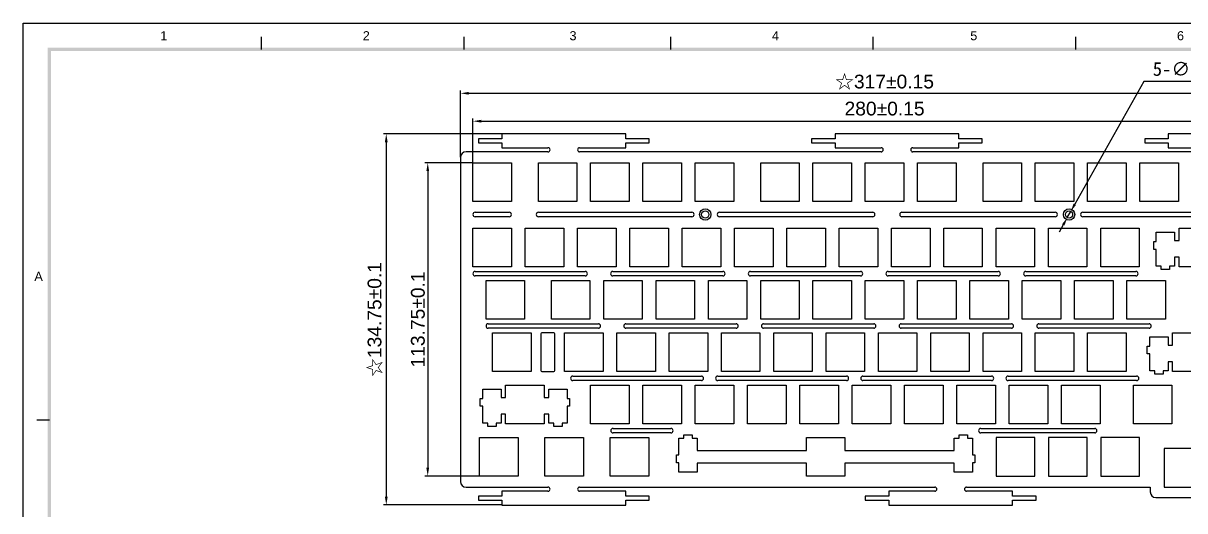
# Model space of a CAD drawing. Header units: millimetres. Extents: x 14487 to 15783, y 6295 to 6727.
# Drawn here: x 14486.8 to 14908.7, y 6550.4 to 6727.4 of the extents above; entities that cross this region are included whole.
import ezdxf

# ---------------------------------------------------------------- set-up
doc = ezdxf.new("R2010")
doc.units = ezdxf.units.MM
doc.styles.add('Ari', font='arial.ttf')
doc.dimstyles.new('ISO-25', dxfattribs={"dimtxt": 5, "dimasz": 3, "dimexe": 1, "dimexo": 0.1, "dimgap": 2, "dimtad": 1, "dimdsep": 46, "dimtxsty": 'Ari', "dimcen": 1, "dimclrd": 7, "dimclre": 7, "dimclrt": 7, "dimadec": 0, "dimazin": 0, "dimtfac": 1, "dimtmove": 0, "dimatfit": 3, "dimfxl": 1, "dimarcsym": 0})
doc.dimstyles.new('ISO-25$3', dxfattribs={"dimtxt": 5, "dimasz": 3, "dimexe": 1, "dimexo": 0.1, "dimgap": 2, "dimtad": 1, "dimtih": 1, "dimtoh": 1, "dimdsep": 46, "dimtxsty": 'Ari', "dimcen": 1, "dimclrd": 7, "dimclre": 7, "dimclrt": 7, "dimadec": 0, "dimazin": 0, "dimtfac": 1, "dimtmove": 0, "dimatfit": 3, "dimfxl": 1, "dimarcsym": 0})

# ---------------------------------------------------------------- blocks, each defined once
blk = doc.blocks.new('*D9')
at = {"color": 7, "lineweight": -2}
for p, q in [((14660.57, 6687.23), (14617.69, 6687.23)), ((14618.69, 6684.23), (14618.69, 6555.48)), ((14660.57, 6552.48), (14617.69, 6552.48))]:
    blk.add_line(p, q, dxfattribs=at)
at = {"color": 7}
for points in [[(14618.19, 6684.23), (14619.19, 6684.23), (14618.69, 6687.23)], [(14618.19, 6555.48), (14619.19, 6555.48), (14618.69, 6552.48)]]:
    blk.add_solid(points, dxfattribs=at)
at = {"layer": 'Defpoints', "color": 0}
for p in [(14660.67, 6687.23), (14618.69, 6552.48), (14660.67, 6552.48)]:
    blk.add_point(p, dxfattribs=at)
at = {"color": 7, "insert": (14614.64, 6619.85), "char_height": 5, "attachment_point": 5, "rotation": 90, "style": 'Ari'}
blk.add_mtext('\\A1;☆134.75±0.1', dxfattribs=at)
blk = doc.blocks.new('*D10')
at = {"color": 7, "lineweight": -2}
for p, q in [((14645.67, 6678.83), (14645.67, 6702.98)), ((14648.67, 6701.98), (14959.67, 6701.98)), ((14962.67, 6658.33), (14962.67, 6702.98))]:
    blk.add_line(p, q, dxfattribs=at)
at = {"color": 7}
for points in [[(14648.67, 6702.48), (14648.67, 6701.48), (14645.67, 6701.98)], [(14959.67, 6702.48), (14959.67, 6701.48), (14962.67, 6701.98)]]:
    blk.add_solid(points, dxfattribs=at)
at = {"layer": 'Defpoints', "color": 0}
for p in [(14962.67, 6701.98), (14645.67, 6678.73), (14962.67, 6658.23)]:
    blk.add_point(p, dxfattribs=at)
at = {"color": 7, "insert": (14799.67, 6706.02), "char_height": 5, "attachment_point": 5, "style": 'Ari'}
blk.add_mtext('\\A1;☆317±0.15', dxfattribs=at)
blk = doc.blocks.new('*D12')
at = {"color": 7, "lineweight": -2}
for p, q in [((14650.17, 6676.83), (14650.17, 6692.85)), ((14653.17, 6691.85), (14927.17, 6691.85)), ((14930.17, 6676.83), (14930.17, 6692.85))]:
    blk.add_line(p, q, dxfattribs=at)
at = {"color": 7}
for points in [[(14653.17, 6692.35), (14653.17, 6691.35), (14650.17, 6691.85)], [(14927.17, 6692.35), (14927.17, 6691.35), (14930.17, 6691.85)]]:
    blk.add_solid(points, dxfattribs=at)
at = {"layer": 'Defpoints', "color": 0}
for p in [(14930.17, 6691.85), (14650.17, 6676.73), (14930.17, 6676.73)]:
    blk.add_point(p, dxfattribs=at)
at = {"color": 7, "insert": (14799.67, 6696.4), "char_height": 5, "attachment_point": 5, "style": 'Ari'}
blk.add_mtext('\\A1;280±0.15', dxfattribs=at)
blk = doc.blocks.new('*D13')
at = {"color": 7, "lineweight": -2}
for p, q in [((14650.07, 6676.73), (14632.75, 6676.73)), ((14633.75, 6673.73), (14633.75, 6565.98)), ((14652.45, 6562.98), (14632.75, 6562.98))]:
    blk.add_line(p, q, dxfattribs=at)
at = {"color": 7}
for points in [[(14633.25, 6673.73), (14634.25, 6673.73), (14633.75, 6676.73)], [(14633.25, 6565.98), (14634.25, 6565.98), (14633.75, 6562.98)]]:
    blk.add_solid(points, dxfattribs=at)
at = {"layer": 'Defpoints', "color": 0}
for p in [(14650.17, 6676.73), (14633.75, 6562.98), (14652.55, 6562.98)]:
    blk.add_point(p, dxfattribs=at)
at = {"color": 7, "insert": (14630.19, 6619.85), "char_height": 5, "attachment_point": 5, "rotation": 90, "style": 'Ari'}
blk.add_mtext('\\A1;113.75±0.1', dxfattribs=at)
blk = doc.blocks.new('*D32')
at = {"color": 7, "lineweight": -2}
for p, q in [((14893.77, 6706.23), (14868.78, 6661.73)), ((14937.95, 6706.23), (14893.77, 6706.23)), ((14866.04, 6656.84), (14867.31, 6659.11)), ((14864.57, 6654.23), (14863.1, 6651.61)), ((15712.67, 6440.78), (15712.67, 6423.92)), ((15719.32, 6440.78), (15719.32, 6423.92)), ((15709.67, 6424.92), (15652.07, 6424.92)), ((15719.32, 6424.92), (15712.67, 6424.92)), ((15722.32, 6424.92), (15725.32, 6424.92))]:
    blk.add_line(p, q, dxfattribs=at)
at = {"color": 7}
for points in [[(14868.34, 6661.97), (14869.21, 6661.48), (14867.31, 6659.11)], [(14864.13, 6654.47), (14865, 6653.98), (14866.04, 6656.84)], [(15709.67, 6425.42), (15709.67, 6424.42), (15712.67, 6424.92)], [(15722.32, 6425.42), (15722.32, 6424.42), (15719.32, 6424.92)]]:
    blk.add_solid(points, dxfattribs=at)
at = {"layer": 'Defpoints', "color": 0}
for p in [(14867.31, 6659.11), (14866.04, 6656.84), (15712.67, 6440.88), (15719.32, 6440.88), (15712.67, 6424.92)]:
    blk.add_point(p, dxfattribs=at)
at = {"color": 7, "char_height": 5, "attachment_point": 5, "style": 'Ari'}
for s, insert in [('{\\fSimSun|b0|i0|c134|p2;\\C1;5-\\Ftxt|c0;∅2.6\\fArial|b0|i0|c134|p34;%%P\\fArial|b0|i0|c0|p34;0.05}', (14917.68, 6710.79)), ('{\\fSimSun|b0|i0|c134|p2;☆}12-6.65{\\fArial|b0|i0|c134|p34;%%P}0.05', (15677.87, 6429.97))]:
    blk.add_mtext(s, dxfattribs=dict(at, insert=insert))

msp = doc.modelspace()

# ---------------------------------------------------------------- linework, layer by layer
at = {"linetype": 'Continuous'}
for p, q in [((14486.843, 6727.424), (15102.003, 6727.424)), ((14486.843, 6294.923), (14486.843, 6727.424)), ((14573.387, 6717.904), (14573.387, 6722.5)), ((14646.93, 6717.904), (14646.93, 6722.5)), ((14722.006, 6717.904), (14722.006, 6722.5)), ((14795.55, 6717.904), (14795.55, 6722.5)), ((14869.093, 6717.904), (14869.093, 6722.5)), ((14496.364, 6583.318), (14491.767, 6583.318))]:
    msp.add_line(p, q, dxfattribs=at)
at = {"color": 7, "linetype": 'Continuous'}
for p, q in [((14660.672, 6687.226), (14660.672, 6685.476)), ((14705.672, 6687.226), (14660.672, 6687.226)), ((14705.672, 6685.476), (14705.672, 6687.226)), ((14781.672, 6687.226), (14781.672, 6685.476)), ((14826.672, 6687.226), (14781.672, 6687.226)), ((14826.672, 6685.476), (14826.672, 6687.226)), ((14947.672, 6687.226), (14902.672, 6687.226)), ((14902.672, 6687.226), (14902.672, 6685.476)), ((14652.172, 6685.476), (14652.172, 6683.976)), ((14660.672, 6685.476), (14652.172, 6685.476)), ((14652.172, 6683.976), (14660.672, 6683.976)), ((14660.672, 6683.976), (14660.672, 6682.226)), ((14660.672, 6682.226), (14677.422, 6682.226)), ((14688.922, 6682.226), (14705.672, 6682.226)), ((14714.172, 6685.476), (14705.672, 6685.476)), ((14705.672, 6682.226), (14705.672, 6683.976)), ((14705.672, 6683.976), (14714.172, 6683.976)), ((14714.172, 6683.976), (14714.172, 6685.476)), ((14773.172, 6685.476), (14773.172, 6683.976)), ((14781.672, 6685.476), (14773.172, 6685.476)), ((14773.172, 6683.976), (14781.672, 6683.976)), ((14781.672, 6683.976), (14781.672, 6682.226)), ((14781.672, 6682.226), (14798.422, 6682.226)), ((14809.922, 6682.226), (14826.672, 6682.226)), ((14835.172, 6685.476), (14826.672, 6685.476)), ((14826.672, 6682.226), (14826.672, 6683.976)), ((14826.672, 6683.976), (14835.172, 6683.976)), ((14835.172, 6683.976), (14835.172, 6685.476)), ((14902.672, 6685.476), (14894.172, 6685.476)), ((14894.172, 6685.476), (14894.172, 6683.976)), ((14894.172, 6683.976), (14902.672, 6683.976)), ((14902.672, 6683.976), (14902.672, 6682.226)), ((14902.672, 6682.226), (14919.422, 6682.226)), ((14645.672, 6678.726), (14645.672, 6560.976)), ((14677.422, 6680.726), (14647.672, 6680.726)), ((14798.422, 6680.726), (14688.922, 6680.726)), ((14919.422, 6680.726), (14809.922, 6680.726)), ((14650.172, 6662.726), (14650.172, 6676.726)), ((14650.172, 6676.726), (14664.172, 6676.726)), ((14664.172, 6676.726), (14664.172, 6662.726)), ((14673.922, 6662.726), (14673.922, 6676.726)), ((14673.922, 6676.726), (14687.922, 6676.726)), ((14687.922, 6676.726), (14687.922, 6662.726)), ((14692.922, 6662.726), (14692.922, 6676.726)), ((14692.922, 6676.726), (14706.922, 6676.726)), ((14706.922, 6676.726), (14706.922, 6662.726)), ((14711.922, 6662.726), (14711.922, 6676.726)), ((14711.922, 6676.726), (14725.922, 6676.726)), ((14725.922, 6676.726), (14725.922, 6662.726)), ((14730.922, 6662.726), (14730.922, 6676.726)), ((14730.922, 6676.726), (14744.922, 6676.726)), ((14744.922, 6676.726), (14744.922, 6662.726)), ((14754.672, 6662.726), (14754.672, 6676.726)), ((14754.672, 6676.726), (14768.672, 6676.726)), ((14768.672, 6676.726), (14768.672, 6662.726)), ((14773.672, 6662.726), (14773.672, 6676.726)), ((14773.672, 6676.726), (14787.672, 6676.726)), ((14787.672, 6676.726), (14787.672, 6662.726)), ((14792.672, 6662.726), (14792.672, 6676.726)), ((14792.672, 6676.726), (14806.672, 6676.726)), ((14806.672, 6676.726), (14806.672, 6662.726)), ((14811.672, 6662.726), (14811.672, 6676.726)), ((14811.672, 6676.726), (14825.672, 6676.726)), ((14825.672, 6676.726), (14825.672, 6662.726)), ((14835.422, 6662.726), (14835.422, 6676.726)), ((14835.422, 6676.726), (14849.422, 6676.726)), ((14849.422, 6676.726), (14849.422, 6662.726)), ((14854.422, 6662.726), (14854.422, 6676.726)), ((14854.422, 6676.726), (14868.422, 6676.726)), ((14868.422, 6676.726), (14868.422, 6662.726)), ((14873.422, 6676.726), (14887.422, 6676.726)), ((14873.422, 6662.726), (14873.422, 6676.726)), ((14887.422, 6676.726), (14887.422, 6662.726)), ((14892.422, 6676.726), (14906.422, 6676.726)), ((14892.422, 6662.726), (14892.422, 6676.726)), ((14906.422, 6676.726), (14906.422, 6662.726)), ((14664.172, 6662.726), (14650.172, 6662.726)), ((14687.922, 6662.726), (14673.922, 6662.726)), ((14706.922, 6662.726), (14692.922, 6662.726)), ((14725.922, 6662.726), (14711.922, 6662.726)), ((14744.922, 6662.726), (14730.922, 6662.726)), ((14768.672, 6662.726), (14754.672, 6662.726)), ((14787.672, 6662.726), (14773.672, 6662.726)), ((14806.672, 6662.726), (14792.672, 6662.726)), ((14825.672, 6662.726), (14811.672, 6662.726)), ((14849.422, 6662.726), (14835.422, 6662.726)), ((14868.422, 6662.726), (14854.422, 6662.726)), ((14887.422, 6662.726), (14873.422, 6662.726)), ((14906.422, 6662.726), (14892.422, 6662.726)), ((14650.972, 6658.776), (14663.372, 6658.776)), ((14663.372, 6657.176), (14650.972, 6657.176)), ((14673.972, 6658.776), (14729.672, 6658.776)), ((14729.672, 6657.176), (14673.972, 6657.176)), ((14739.672, 6658.776), (14795.372, 6658.776)), ((14795.372, 6657.176), (14739.672, 6657.176)), ((14805.972, 6658.776), (14861.672, 6658.776)), ((14861.672, 6657.176), (14805.972, 6657.176)), ((14871.672, 6658.776), (14927.372, 6658.776)), ((14927.372, 6657.176), (14871.672, 6657.176)), ((14650.172, 6638.976), (14650.172, 6652.976)), ((14650.172, 6652.976), (14664.172, 6652.976)), ((14664.172, 6652.976), (14664.172, 6638.976)), ((14669.172, 6638.976), (14669.172, 6652.976)), ((14669.172, 6652.976), (14683.172, 6652.976)), ((14683.172, 6652.976), (14683.172, 6638.976)), ((14688.172, 6638.976), (14688.172, 6652.976)), ((14688.172, 6652.976), (14702.172, 6652.976)), ((14702.172, 6652.976), (14702.172, 6638.976)), ((14707.172, 6638.976), (14707.172, 6652.976)), ((14707.172, 6652.976), (14721.172, 6652.976)), ((14721.172, 6652.976), (14721.172, 6638.976)), ((14726.172, 6638.976), (14726.172, 6652.976)), ((14726.172, 6652.976), (14740.172, 6652.976)), ((14740.172, 6652.976), (14740.172, 6638.976)), ((14745.172, 6638.976), (14745.172, 6652.976)), ((14745.172, 6652.976), (14759.172, 6652.976)), ((14759.172, 6652.976), (14759.172, 6638.976)), ((14764.172, 6638.976), (14764.172, 6652.976)), ((14764.172, 6652.976), (14778.172, 6652.976)), ((14778.172, 6652.976), (14778.172, 6638.976)), ((14783.172, 6638.976), (14783.172, 6652.976)), ((14783.172, 6652.976), (14797.172, 6652.976)), ((14797.172, 6652.976), (14797.172, 6638.976)), ((14802.172, 6638.976), (14802.172, 6652.976)), ((14802.172, 6652.976), (14816.172, 6652.976)), ((14816.172, 6652.976), (14816.172, 6638.976)), ((14821.172, 6638.976), (14821.172, 6652.976)), ((14821.172, 6652.976), (14835.172, 6652.976)), ((14835.172, 6652.976), (14835.172, 6638.976)), ((14840.172, 6638.976), (14840.172, 6652.976)), ((14840.172, 6652.976), (14854.172, 6652.976)), ((14854.172, 6652.976), (14854.172, 6638.976)), ((14859.172, 6652.976), (14873.172, 6652.976)), ((14859.172, 6638.976), (14859.172, 6652.976)), ((14873.172, 6652.976), (14873.172, 6638.976)), ((14878.172, 6652.976), (14892.172, 6652.976)), ((14878.172, 6638.976), (14878.172, 6652.976)), ((14892.172, 6652.976), (14892.172, 6638.976)), ((14906.672, 6652.976), (14920.672, 6652.976)), ((14906.672, 6648.516), (14906.672, 6652.976)), ((14898.347, 6651.516), (14904.997, 6651.516)), ((14898.347, 6648.116), (14898.347, 6651.516)), ((14904.997, 6651.516), (14904.997, 6648.516)), ((14904.997, 6648.516), (14906.672, 6648.516)), ((14897.472, 6648.116), (14898.347, 6648.116)), ((14897.472, 6645.316), (14897.472, 6648.116)), ((14898.347, 6645.316), (14897.472, 6645.316)), ((14898.347, 6639.216), (14898.347, 6645.316)), ((14906.672, 6642.516), (14904.997, 6642.516)), ((14904.997, 6642.516), (14904.997, 6639.216)), ((14906.672, 6638.976), (14906.672, 6642.516)), ((14664.172, 6638.976), (14650.172, 6638.976)), ((14650.972, 6637.276), (14690.972, 6637.276)), ((14683.172, 6638.976), (14669.172, 6638.976)), ((14702.172, 6638.976), (14688.172, 6638.976)), ((14700.972, 6637.276), (14740.972, 6637.276)), ((14721.172, 6638.976), (14707.172, 6638.976)), ((14740.172, 6638.976), (14726.172, 6638.976)), ((14759.172, 6638.976), (14745.172, 6638.976)), ((14750.972, 6637.276), (14790.972, 6637.276)), ((14778.172, 6638.976), (14764.172, 6638.976)), ((14797.172, 6638.976), (14783.172, 6638.976)), ((14800.972, 6637.276), (14840.972, 6637.276)), ((14816.172, 6638.976), (14802.172, 6638.976)), ((14835.172, 6638.976), (14821.172, 6638.976)), ((14854.172, 6638.976), (14840.172, 6638.976)), ((14850.972, 6637.276), (14890.972, 6637.276)), ((14873.172, 6638.976), (14859.172, 6638.976)), ((14892.172, 6638.976), (14878.172, 6638.976)), ((14900.172, 6639.216), (14898.347, 6639.216)), ((14900.172, 6638.016), (14900.172, 6639.216)), ((14903.172, 6638.016), (14900.172, 6638.016)), ((14904.997, 6639.216), (14903.172, 6639.216)), ((14903.172, 6639.216), (14903.172, 6638.016)), ((14920.672, 6638.976), (14906.672, 6638.976)), ((14690.972, 6635.676), (14650.972, 6635.676)), ((14654.922, 6619.976), (14654.922, 6633.976)), ((14654.922, 6633.976), (14668.922, 6633.976)), ((14668.922, 6633.976), (14668.922, 6619.976)), ((14678.672, 6619.976), (14678.672, 6633.976)), ((14678.672, 6633.976), (14692.672, 6633.976)), ((14692.672, 6633.976), (14692.672, 6619.976)), ((14697.672, 6619.976), (14697.672, 6633.976)), ((14697.672, 6633.976), (14711.672, 6633.976)), ((14740.972, 6635.676), (14700.972, 6635.676)), ((14711.672, 6633.976), (14711.672, 6619.976)), ((14716.672, 6619.976), (14716.672, 6633.976)), ((14716.672, 6633.976), (14730.672, 6633.976)), ((14730.672, 6633.976), (14730.672, 6619.976)), ((14735.672, 6619.976), (14735.672, 6633.976)), ((14735.672, 6633.976), (14749.672, 6633.976)), ((14749.672, 6633.976), (14749.672, 6619.976)), ((14790.972, 6635.676), (14750.972, 6635.676)), ((14754.672, 6619.976), (14754.672, 6633.976)), ((14754.672, 6633.976), (14768.672, 6633.976)), ((14768.672, 6633.976), (14768.672, 6619.976)), ((14773.672, 6619.976), (14773.672, 6633.976)), ((14773.672, 6633.976), (14787.672, 6633.976)), ((14787.672, 6633.976), (14787.672, 6619.976)), ((14792.672, 6619.976), (14792.672, 6633.976)), ((14792.672, 6633.976), (14806.672, 6633.976)), ((14840.972, 6635.676), (14800.972, 6635.676)), ((14806.672, 6633.976), (14806.672, 6619.976)), ((14811.672, 6619.976), (14811.672, 6633.976)), ((14811.672, 6633.976), (14825.672, 6633.976)), ((14825.672, 6633.976), (14825.672, 6619.976)), ((14830.672, 6633.976), (14844.672, 6633.976)), ((14830.672, 6619.976), (14830.672, 6633.976)), ((14844.672, 6633.976), (14844.672, 6619.976)), ((14849.672, 6633.976), (14863.672, 6633.976)), ((14849.672, 6619.976), (14849.672, 6633.976)), ((14890.972, 6635.676), (14850.972, 6635.676)), ((14863.672, 6633.976), (14863.672, 6619.976)), ((14868.672, 6633.976), (14882.672, 6633.976)), ((14868.672, 6619.976), (14868.672, 6633.976)), ((14882.672, 6633.976), (14882.672, 6619.976)), ((14887.672, 6633.976), (14901.672, 6633.976)), ((14887.672, 6619.976), (14887.672, 6633.976)), ((14901.672, 6633.976), (14901.672, 6619.976)), ((14668.922, 6619.976), (14654.922, 6619.976)), ((14692.672, 6619.976), (14678.672, 6619.976)), ((14711.672, 6619.976), (14697.672, 6619.976)), ((14730.672, 6619.976), (14716.672, 6619.976)), ((14749.672, 6619.976), (14735.672, 6619.976)), ((14768.672, 6619.976), (14754.672, 6619.976)), ((14787.672, 6619.976), (14773.672, 6619.976)), ((14806.672, 6619.976), (14792.672, 6619.976)), ((14825.672, 6619.976), (14811.672, 6619.976)), ((14844.672, 6619.976), (14830.672, 6619.976)), ((14863.672, 6619.976), (14849.672, 6619.976)), ((14882.672, 6619.976), (14868.672, 6619.976)), ((14901.672, 6619.976), (14887.672, 6619.976)), ((14655.722, 6618.276), (14695.722, 6618.276)), ((14695.722, 6616.676), (14655.722, 6616.676)), ((14657.297, 6600.976), (14657.297, 6614.976)), ((14657.297, 6614.976), (14671.297, 6614.976)), ((14671.297, 6614.976), (14671.297, 6600.976)), ((14674.86, 6614.676), (14674.86, 6601.276)), ((14679.56, 6614.976), (14675.16, 6614.976)), ((14679.86, 6601.276), (14679.86, 6614.676)), ((14683.422, 6600.976), (14683.422, 6614.976)), ((14683.422, 6614.976), (14697.422, 6614.976)), ((14697.422, 6614.976), (14697.422, 6600.976)), ((14702.422, 6600.976), (14702.422, 6614.976)), ((14702.422, 6614.976), (14716.422, 6614.976)), ((14705.722, 6618.276), (14745.722, 6618.276)), ((14745.722, 6616.676), (14705.722, 6616.676)), ((14716.422, 6614.976), (14716.422, 6600.976)), ((14721.422, 6600.976), (14721.422, 6614.976)), ((14721.422, 6614.976), (14735.422, 6614.976)), ((14735.422, 6614.976), (14735.422, 6600.976)), ((14740.422, 6600.976), (14740.422, 6614.976)), ((14740.422, 6614.976), (14754.422, 6614.976)), ((14754.422, 6614.976), (14754.422, 6600.976)), ((14755.722, 6618.276), (14795.722, 6618.276)), ((14795.722, 6616.676), (14755.722, 6616.676)), ((14759.422, 6600.976), (14759.422, 6614.976)), ((14759.422, 6614.976), (14773.422, 6614.976)), ((14773.422, 6614.976), (14773.422, 6600.976)), ((14778.422, 6600.976), (14778.422, 6614.976)), ((14778.422, 6614.976), (14792.422, 6614.976)), ((14792.422, 6614.976), (14792.422, 6600.976)), ((14797.422, 6600.976), (14797.422, 6614.976)), ((14797.422, 6614.976), (14811.422, 6614.976)), ((14805.722, 6618.276), (14845.722, 6618.276)), ((14845.722, 6616.676), (14805.722, 6616.676)), ((14811.422, 6614.976), (14811.422, 6600.976)), ((14816.422, 6614.976), (14830.422, 6614.976)), ((14816.422, 6600.976), (14816.422, 6614.976)), ((14830.422, 6614.976), (14830.422, 6600.976)), ((14835.422, 6614.976), (14849.422, 6614.976)), ((14835.422, 6600.976), (14835.422, 6614.976)), ((14849.422, 6614.976), (14849.422, 6600.976)), ((14854.422, 6614.976), (14868.422, 6614.976)), ((14854.422, 6600.976), (14854.422, 6614.976)), ((14855.722, 6618.276), (14895.722, 6618.276)), ((14895.722, 6616.676), (14855.722, 6616.676)), ((14868.422, 6614.976), (14868.422, 6600.976)), ((14873.422, 6614.976), (14887.422, 6614.976)), ((14873.422, 6600.976), (14873.422, 6614.976)), ((14887.422, 6614.976), (14887.422, 6600.976)), ((14904.297, 6614.976), (14918.297, 6614.976)), ((14904.297, 6610.516), (14904.297, 6614.976)), ((14895.972, 6613.516), (14902.622, 6613.516)), ((14895.972, 6610.116), (14895.972, 6613.516)), ((14902.622, 6613.516), (14902.622, 6610.516)), ((14902.622, 6610.516), (14904.297, 6610.516)), ((14895.097, 6610.116), (14895.972, 6610.116)), ((14895.097, 6607.316), (14895.097, 6610.116)), ((14895.972, 6607.316), (14895.097, 6607.316)), ((14895.972, 6601.216), (14895.972, 6607.316)), ((14904.297, 6604.516), (14902.622, 6604.516)), ((14902.622, 6604.516), (14902.622, 6601.216)), ((14904.297, 6600.976), (14904.297, 6604.516)), ((14671.297, 6600.976), (14657.297, 6600.976)), ((14675.16, 6600.976), (14679.56, 6600.976)), ((14697.422, 6600.976), (14683.422, 6600.976)), ((14686.422, 6599.276), (14733.122, 6599.276)), ((14716.422, 6600.976), (14702.422, 6600.976)), ((14735.422, 6600.976), (14721.422, 6600.976)), ((14739.122, 6599.276), (14785.822, 6599.276)), ((14754.422, 6600.976), (14740.422, 6600.976)), ((14773.422, 6600.976), (14759.422, 6600.976)), ((14792.422, 6600.976), (14778.422, 6600.976)), ((14791.822, 6599.276), (14838.522, 6599.276)), ((14811.422, 6600.976), (14797.422, 6600.976)), ((14830.422, 6600.976), (14816.422, 6600.976)), ((14849.422, 6600.976), (14835.422, 6600.976)), ((14844.522, 6599.276), (14891.222, 6599.276)), ((14868.422, 6600.976), (14854.422, 6600.976)), ((14887.422, 6600.976), (14873.422, 6600.976)), ((14897.797, 6601.216), (14895.972, 6601.216)), ((14897.797, 6600.016), (14897.797, 6601.216)), ((14900.797, 6600.016), (14897.797, 6600.016)), ((14902.622, 6601.216), (14900.797, 6601.216)), ((14900.797, 6601.216), (14900.797, 6600.016)), ((14918.297, 6600.976), (14904.297, 6600.976)), ((14653.722, 6591.116), (14653.722, 6594.516)), ((14653.722, 6594.516), (14660.372, 6594.516)), ((14660.372, 6594.516), (14660.372, 6591.516)), ((14662.047, 6591.516), (14662.047, 6595.976)), ((14662.047, 6595.976), (14676.047, 6595.976)), ((14676.047, 6595.976), (14676.047, 6591.516)), ((14677.722, 6591.516), (14677.722, 6594.516)), ((14677.722, 6594.516), (14684.372, 6594.516)), ((14684.372, 6594.516), (14684.372, 6591.116)), ((14733.122, 6597.676), (14686.422, 6597.676)), ((14692.922, 6581.976), (14692.922, 6595.976)), ((14692.922, 6595.976), (14706.922, 6595.976)), ((14706.922, 6595.976), (14706.922, 6581.976)), ((14711.922, 6581.976), (14711.922, 6595.976)), ((14711.922, 6595.976), (14725.922, 6595.976)), ((14725.922, 6595.976), (14725.922, 6581.976)), ((14730.922, 6581.976), (14730.922, 6595.976)), ((14730.922, 6595.976), (14744.922, 6595.976)), ((14785.822, 6597.676), (14739.122, 6597.676)), ((14744.922, 6595.976), (14744.922, 6581.976)), ((14749.922, 6581.976), (14749.922, 6595.976)), ((14749.922, 6595.976), (14763.922, 6595.976)), ((14763.922, 6595.976), (14763.922, 6581.976)), ((14768.922, 6581.976), (14768.922, 6595.976)), ((14768.922, 6595.976), (14782.922, 6595.976)), ((14782.922, 6595.976), (14782.922, 6581.976)), ((14787.922, 6595.976), (14801.922, 6595.976)), ((14787.922, 6581.976), (14787.922, 6595.976)), ((14838.522, 6597.676), (14791.822, 6597.676)), ((14801.922, 6595.976), (14801.922, 6581.976)), ((14806.922, 6595.976), (14820.922, 6595.976)), ((14806.922, 6581.976), (14806.922, 6595.976)), ((14820.922, 6595.976), (14820.922, 6581.976)), ((14825.922, 6595.976), (14839.922, 6595.976)), ((14825.922, 6581.976), (14825.922, 6595.976)), ((14839.922, 6595.976), (14839.922, 6581.976)), ((14891.222, 6597.676), (14844.522, 6597.676)), ((14844.922, 6595.976), (14858.922, 6595.976)), ((14844.922, 6581.976), (14844.922, 6595.976)), ((14858.922, 6595.976), (14858.922, 6581.976)), ((14863.922, 6595.976), (14877.922, 6595.976)), ((14863.922, 6581.976), (14863.922, 6595.976)), ((14877.922, 6595.976), (14877.922, 6581.976)), ((14890.047, 6595.976), (14904.047, 6595.976)), ((14890.047, 6581.976), (14890.047, 6595.976)), ((14904.047, 6595.976), (14904.047, 6581.976)), ((14652.847, 6588.316), (14652.847, 6591.116)), ((14652.847, 6591.116), (14653.722, 6591.116)), ((14660.372, 6591.516), (14662.047, 6591.516)), ((14676.047, 6591.516), (14677.722, 6591.516)), ((14684.372, 6591.116), (14685.247, 6591.116)), ((14685.247, 6591.116), (14685.247, 6588.316)), ((14653.722, 6588.316), (14652.847, 6588.316)), ((14653.722, 6582.216), (14653.722, 6588.316)), ((14660.372, 6585.516), (14660.372, 6582.216)), ((14662.047, 6585.516), (14660.372, 6585.516)), ((14662.047, 6581.976), (14662.047, 6585.516)), ((14676.047, 6585.516), (14676.047, 6581.976)), ((14677.722, 6585.516), (14676.047, 6585.516)), ((14677.722, 6582.216), (14677.722, 6585.516)), ((14684.372, 6588.316), (14684.372, 6582.216)), ((14685.247, 6588.316), (14684.372, 6588.316)), ((14655.547, 6582.216), (14653.722, 6582.216)), ((14655.547, 6581.016), (14655.547, 6582.216)), ((14658.547, 6581.016), (14655.547, 6581.016)), ((14658.547, 6582.216), (14658.547, 6581.016)), ((14660.372, 6582.216), (14658.547, 6582.216)), ((14676.047, 6581.976), (14662.047, 6581.976)), ((14679.547, 6582.216), (14677.722, 6582.216)), ((14679.547, 6581.016), (14679.547, 6582.216)), ((14682.547, 6581.016), (14679.547, 6581.016)), ((14682.547, 6582.216), (14682.547, 6581.016)), ((14684.372, 6582.216), (14682.547, 6582.216)), ((14706.922, 6581.976), (14692.922, 6581.976)), ((14725.922, 6581.976), (14711.922, 6581.976)), ((14744.922, 6581.976), (14730.922, 6581.976)), ((14763.922, 6581.976), (14749.922, 6581.976)), ((14782.922, 6581.976), (14768.922, 6581.976)), ((14801.922, 6581.976), (14787.922, 6581.976)), ((14820.922, 6581.976), (14806.922, 6581.976)), ((14839.922, 6581.976), (14825.922, 6581.976)), ((14858.922, 6581.976), (14844.922, 6581.976)), ((14877.922, 6581.976), (14863.922, 6581.976)), ((14904.047, 6581.976), (14890.047, 6581.976)), ((14652.547, 6562.976), (14652.547, 6576.976)), ((14652.547, 6576.976), (14666.547, 6576.976)), ((14666.547, 6576.976), (14666.547, 6562.976)), ((14676.297, 6562.976), (14676.297, 6576.976)), ((14676.297, 6576.976), (14690.297, 6576.976)), ((14690.297, 6576.976), (14690.297, 6562.976)), ((14700.047, 6562.976), (14700.047, 6576.976)), ((14700.047, 6576.976), (14714.047, 6576.976)), ((14701.047, 6580.276), (14722.047, 6580.276)), ((14722.047, 6578.676), (14701.047, 6578.676)), ((14714.047, 6576.976), (14714.047, 6562.976)), ((14724.972, 6570.636), (14724.972, 6576.736)), ((14724.972, 6576.736), (14726.797, 6576.736)), ((14726.797, 6576.736), (14726.797, 6577.936)), ((14726.797, 6577.936), (14729.797, 6577.936)), ((14729.797, 6577.936), (14729.797, 6576.736)), ((14729.797, 6576.736), (14731.622, 6576.736)), ((14731.622, 6576.736), (14731.622, 6572.276)), ((14771.297, 6572.276), (14771.297, 6576.976)), ((14771.297, 6576.976), (14785.297, 6576.976)), ((14785.297, 6576.976), (14785.297, 6572.276)), ((14824.972, 6576.736), (14826.797, 6576.736)), ((14824.972, 6572.276), (14824.972, 6576.736)), ((14826.797, 6577.936), (14829.797, 6577.936)), ((14826.797, 6576.736), (14826.797, 6577.936)), ((14829.797, 6577.936), (14829.797, 6576.736)), ((14829.797, 6576.736), (14831.622, 6576.736)), ((14831.622, 6576.736), (14831.622, 6570.636)), ((14834.622, 6580.276), (14875.997, 6580.276)), ((14875.997, 6578.676), (14834.622, 6578.676)), ((14854.197, 6576.976), (14840.197, 6576.976)), ((14840.197, 6576.976), (14840.197, 6562.976)), ((14854.197, 6562.976), (14854.197, 6576.976)), ((14873.197, 6576.976), (14859.197, 6576.976)), ((14859.197, 6576.976), (14859.197, 6562.976)), ((14873.197, 6562.976), (14873.197, 6576.976)), ((14892.197, 6576.976), (14878.197, 6576.976)), ((14878.197, 6576.976), (14878.197, 6562.976)), ((14892.197, 6562.976), (14892.197, 6576.976)), ((14915.172, 6572.976), (14901.172, 6572.976)), ((14901.172, 6572.976), (14901.172, 6558.976)), ((14724.097, 6567.836), (14724.097, 6570.636)), ((14724.097, 6570.636), (14724.972, 6570.636)), ((14731.622, 6572.276), (14771.297, 6572.276)), ((14785.297, 6572.276), (14824.972, 6572.276)), ((14831.622, 6570.636), (14832.497, 6570.636)), ((14832.497, 6570.636), (14832.497, 6567.836)), ((14724.972, 6567.836), (14724.097, 6567.836)), ((14724.972, 6564.436), (14724.972, 6567.836)), ((14731.622, 6564.436), (14724.972, 6564.436)), ((14731.622, 6567.676), (14731.622, 6564.436)), ((14771.297, 6567.676), (14731.622, 6567.676)), ((14771.297, 6562.976), (14771.297, 6567.676)), ((14824.972, 6567.676), (14785.297, 6567.676)), ((14785.297, 6567.676), (14785.297, 6562.976)), ((14824.972, 6564.436), (14824.972, 6567.676)), ((14831.622, 6564.436), (14824.972, 6564.436)), ((14832.497, 6567.836), (14831.622, 6567.836)), ((14831.622, 6567.836), (14831.622, 6564.436)), ((14666.547, 6562.976), (14652.547, 6562.976)), ((14690.297, 6562.976), (14676.297, 6562.976)), ((14714.047, 6562.976), (14700.047, 6562.976)), ((14785.297, 6562.976), (14771.297, 6562.976)), ((14840.197, 6562.976), (14854.197, 6562.976)), ((14859.197, 6562.976), (14873.197, 6562.976)), ((14878.197, 6562.976), (14892.197, 6562.976)), ((14647.672, 6558.976), (14677.422, 6558.976)), ((14652.172, 6555.726), (14652.172, 6554.226)), ((14660.672, 6555.726), (14652.172, 6555.726)), ((14660.672, 6557.476), (14660.672, 6555.726)), ((14677.422, 6557.476), (14660.672, 6557.476)), ((14688.922, 6558.976), (14817.922, 6558.976)), ((14705.672, 6557.476), (14688.922, 6557.476)), ((14705.672, 6555.726), (14705.672, 6557.476)), ((14714.172, 6555.726), (14705.672, 6555.726)), ((14714.172, 6554.226), (14714.172, 6555.726)), ((14801.172, 6555.726), (14792.672, 6555.726)), ((14792.672, 6555.726), (14792.672, 6554.226)), ((14817.922, 6557.476), (14801.172, 6557.476)), ((14801.172, 6557.476), (14801.172, 6555.726)), ((14829.422, 6558.976), (14896.172, 6558.976)), ((14846.172, 6557.476), (14829.422, 6557.476)), ((14846.172, 6555.726), (14846.172, 6557.476)), ((14854.672, 6555.726), (14846.172, 6555.726)), ((14854.672, 6554.226), (14854.672, 6555.726)), ((14896.172, 6558.976), (14896.172, 6557.226)), ((14901.172, 6558.976), (14915.172, 6558.976)), ((14652.172, 6554.226), (14660.672, 6554.226)), ((14660.672, 6554.226), (14660.672, 6552.476)), ((14660.672, 6552.476), (14705.672, 6552.476)), ((14705.672, 6552.476), (14705.672, 6554.226)), ((14705.672, 6554.226), (14714.172, 6554.226)), ((14792.672, 6554.226), (14801.172, 6554.226)), ((14801.172, 6554.226), (14801.172, 6552.476)), ((14801.172, 6552.476), (14846.172, 6552.476)), ((14846.172, 6554.226), (14854.672, 6554.226)), ((14846.172, 6552.476), (14846.172, 6554.226)), ((14898.172, 6555.226), (14960.672, 6555.226))]:
    msp.add_line(p, q, dxfattribs=at)
for centre, radius in [((14734.54, 6657.976), 2.05), ((14734.54, 6657.976), 1.3), ((14866.672, 6657.976), 2.05), ((14866.672, 6657.976), 1.3)]:
    msp.add_circle(centre, radius, dxfattribs=at)
for centre, radius, start, end in [((14677.422, 6681.476), 0.75, 270, 90), ((14688.922, 6681.476), 0.75, 90, 270), ((14798.422, 6681.476), 0.75, 270, 90), ((14809.922, 6681.476), 0.75, 90, 270), ((14647.672, 6678.726), 2, 90, 180), ((14650.972, 6657.976), 0.8, 90, 270), ((14663.372, 6657.976), 0.8, 270, 90), ((14673.972, 6657.976), 0.8, 90, 270), ((14729.672, 6657.976), 0.8, 270, 90), ((14739.672, 6657.976), 0.8, 90, 270), ((14795.372, 6657.976), 0.8, 270, 90), ((14805.972, 6657.976), 0.8, 90, 270), ((14861.672, 6657.976), 0.8, 270, 90), ((14871.672, 6657.976), 0.8, 90, 270), ((14650.972, 6636.476), 0.8, 90, 270), ((14690.972, 6636.476), 0.8, 270, 90), ((14700.972, 6636.476), 0.8, 90, 270), ((14740.972, 6636.476), 0.8, 270, 90), ((14750.972, 6636.476), 0.8, 90, 270), ((14790.972, 6636.476), 0.8, 270, 90), ((14800.972, 6636.476), 0.8, 90, 270), ((14840.972, 6636.476), 0.8, 270, 90), ((14850.972, 6636.476), 0.8, 90, 270), ((14890.972, 6636.476), 0.8, 270, 90), ((14655.722, 6617.476), 0.8, 90, 270), ((14675.16, 6614.676), 0.3, 90, 180), ((14679.56, 6614.676), 0.3, 0, 90), ((14695.722, 6617.476), 0.8, 270, 90), ((14705.722, 6617.476), 0.8, 90, 270), ((14745.722, 6617.476), 0.8, 270, 90), ((14755.722, 6617.476), 0.8, 90, 270), ((14795.722, 6617.476), 0.8, 270, 90), ((14805.722, 6617.476), 0.8, 90, 270), ((14845.722, 6617.476), 0.8, 270, 90), ((14855.722, 6617.476), 0.8, 90, 270), ((14895.722, 6617.476), 0.8, 270, 90), ((14675.16, 6601.276), 0.3, 180, 270), ((14679.56, 6601.276), 0.3, 270, 0), ((14686.422, 6598.476), 0.8, 90, 270), ((14733.122, 6598.476), 0.8, 270, 90), ((14739.122, 6598.476), 0.8, 90, 270), ((14785.822, 6598.476), 0.8, 270, 90), ((14791.822, 6598.476), 0.8, 90, 270), ((14838.522, 6598.476), 0.8, 270, 90), ((14844.522, 6598.476), 0.8, 90, 270), ((14891.222, 6598.476), 0.8, 270, 90), ((14701.047, 6579.476), 0.8, 90, 270), ((14722.047, 6579.476), 0.8, 270, 90), ((14834.622, 6579.476), 0.8, 90, 270), ((14875.997, 6579.476), 0.8, 270, 90), ((14647.672, 6560.976), 2, 180, 270), ((14677.422, 6558.226), 0.75, 270, 90), ((14688.922, 6558.226), 0.75, 90, 270), ((14817.922, 6558.226), 0.75, 270, 90), ((14829.422, 6558.226), 0.75, 90, 270), ((14898.172, 6557.226), 2, 180, 270)]:
    msp.add_arc(centre, radius, start, end, dxfattribs=at)
at = {"linetype": 'Continuous'}
msp.add_trace([(14495.751, 6305.669), (14496.977, 6305.669), (14495.751, 6718.516), (14496.977, 6717.291)], dxfattribs=at)
msp.add_trace([(14495.751, 6718.516), (14496.977, 6717.291), (15091.869, 6718.516), (15090.644, 6717.291)])

# ---------------------------------------------------------------- texts
at = {"style": 'Ari'}
for s, p in [('1', (14536.615, 6721.258)), ('2', (14610.158, 6721.258)), ('3', (14685.234, 6721.258)), ('4', (14758.778, 6721.258)), ('5', (14830.789, 6721.258)), ('6', (14905.865, 6721.258)), ('A', (14490.901, 6633.879))]:
    msp.add_text(s, height=3.277, dxfattribs=at).set_placement(p)

# ---------------------------------------------------------------- dimensions: what is measured, and where the dimension line sits
at = {"color": 7}
dim = msp.add_linear_dim(base=(15712.671, 6424.921), p1=(15719.321, 6440.878), p2=(15712.671, 6440.878), angle=180, text='{\\fSimSun|b0|i0|c134|p2;☆}12-<>{\\fArial|b0|i0|c134|p34;%%P}0.05', dimstyle='ISO-25', dxfattribs=at)
dim.commit()
dim.dimension.update_dxf_attribs({"geometry": '*D32', "text_midpoint": (15677.871, 6424.921), "dimtype": 160})
at = {"color": 1}
dim = msp.add_diameter_dim_2p(p1=(14866.036, 6656.842), p2=(14867.309, 6659.109), text='{\\fSimSun|b0|i0|c134|p2;\\C1;5-\\Ftxt|c0;<>\\fArial|b0|i0|c134|p34;%%P\\fArial|b0|i0|c0|p34;0.05}', dimstyle='ISO-25$3', dxfattribs=at)
dim.commit()
dim.dimension.update_dxf_attribs({"geometry": '*D32', "text_midpoint": (14917.678, 6706.234), "dimtype": 163})
at = {"color": 7}
dim = msp.add_linear_dim(base=(14962.672, 6701.976), p1=(14645.672, 6678.726), p2=(14962.672, 6658.226), text='☆<>', dimstyle='ISO-25', override={"dimgap": 1, "dimtol": 1, "dimlim": 0, "dimtp": 0.15, "dimtm": 0.15, "dimtfac": 1, "dimtdec": 3, "dimtolj": 1}, dxfattribs=at)
dim.commit()
dim.dimension.update_dxf_attribs({"geometry": '*D10', "text_midpoint": (14799.672, 6701.976), "dimtype": 160})
dim = msp.add_linear_dim(base=(14930.172, 6691.85), p1=(14650.172, 6676.726), p2=(14930.172, 6676.726), dimstyle='ISO-25', override={"dimtol": 1, "dimtp": 0.15, "dimtm": 0.15, "dimtolj": 1}, dxfattribs=at)
dim.commit()
dim.dimension.update_dxf_attribs({"geometry": '*D12', "text_midpoint": (14799.672, 6691.85), "dimtype": 160})
dim = msp.add_linear_dim(base=(14618.687, 6552.476), p1=(14660.672, 6687.226), p2=(14660.672, 6552.476), angle=90, text='☆<>', dimstyle='ISO-25', override={"dimgap": 1, "dimtol": 1, "dimlim": 0, "dimtp": 0.1, "dimtm": 0.1, "dimtfac": 1, "dimtdec": 3, "dimtolj": 1}, dxfattribs=at)
dim.commit()
dim.dimension.update_dxf_attribs({"geometry": '*D9', "text_midpoint": (14614.643, 6619.851)})
dim = msp.add_linear_dim(base=(14633.749, 6562.976), p1=(14650.172, 6676.726), p2=(14652.547, 6562.976), angle=90, dimstyle='ISO-25', override={"dimgap": 1, "dimtol": 1, "dimlim": 0, "dimtp": 0.1, "dimtm": 0.1, "dimtfac": 1, "dimtdec": 3, "dimtolj": 1}, dxfattribs=at)
dim.commit()
dim.dimension.update_dxf_attribs({"geometry": '*D13', "text_midpoint": (14630.195, 6619.851)})

doc.saveas('drawing.dxf')
